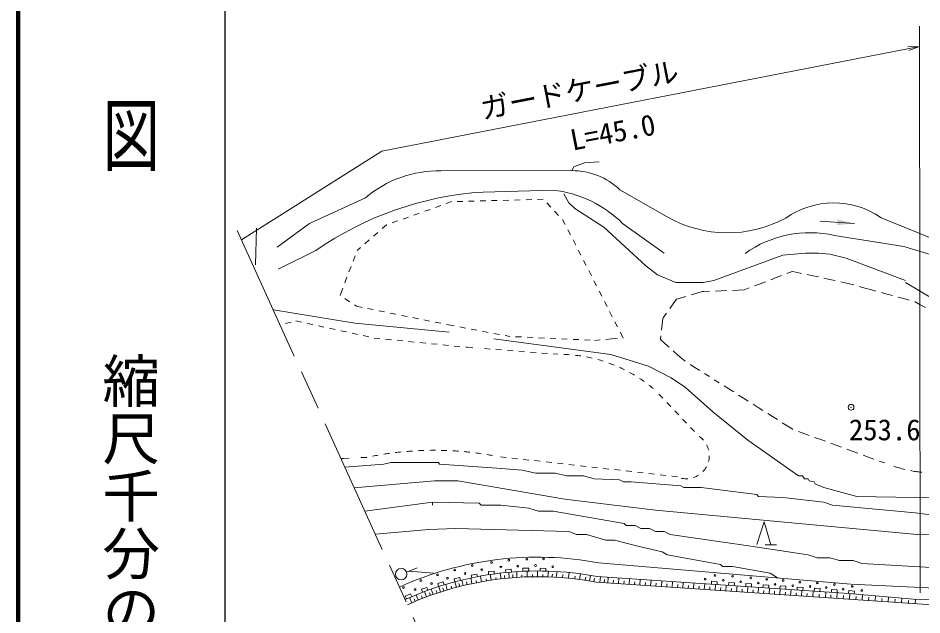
# Model space of a CAD drawing. Units: millimetres, scale not verified. Extents: x -166251861 to 680000, y 20000 to 153676748.
# Drawn here: x 40000 to 118626, y 268122 to 320088 of the extents above; entities that cross this region are included whole.
import ezdxf
from ezdxf.enums import TextEntityAlignment as Align

# ---------------------------------------------------------------- set-up
doc = ezdxf.new("R2010")
doc.units = ezdxf.units.MM
doc.header["$LTSCALE"] = 1000
doc.header["$PDMODE"] = 32
doc.header["$PDSIZE"] = 500
doc.linetypes.add('CHAIN', pattern=[18.5, 12, -1.5, 3.5, -1.5])
for name, color, linetype, lineweight in [('M-BGD', 7, 'Continuous', 13), ('M-STR-HTXT', 7, 'Continuous', 13), ('M-TTL', 2, 'Continuous', 140), ('M-TTL-BAND', 7, 'Continuous', 25)]:
    doc.layers.add(name, color=color, linetype=linetype, lineweight=lineweight)
doc.styles.add('@ＭＳ ゴシック', font='')
doc.styles.add('ＭＳ ゴシック', font='')
doc.styles.get('@ＭＳ ゴシック').set_extended_font_data('@MS Gothic')
doc.styles.get('ＭＳ ゴシック').set_extended_font_data('MS Gothic')

# ---------------------------------------------------------------- blocks, each defined once
blk = doc.blocks.new('針葉樹林')
at = {"color": 7, "linetype": 'Continuous', "lineweight": 13}
for p, q in [((-0.6, -1), (0, 1)), ((0, 1), (0.6, -1)), ((0.1, -1), (1.1, -1))]:
    blk.add_line(p, q, dxfattribs=at)
blk = doc.blocks.new('filled_arrow')
at = {"color": 0, "linetype": 'Continuous', "lineweight": -2}
blk.add_solid([(7.5, 1.25), (0, 0), (7.5, -1.25)], dxfattribs=at)
blk = doc.blocks.new('open_arrow')
at = {"color": 0, "linetype": 'Continuous', "lineweight": -2}
blk.add_lwpolyline([(7.5, 1.25), (0, 0), (7.5, -1.25)], dxfattribs=at)

msp = doc.modelspace()

# ---------------------------------------------------------------- linework, layer by layer
at = {"layer": 'M-BGD'}
for p, q in [((76780, 306784), (88164, 306804)), ((86556, 305111), (80460, 304941)), ((92358, 305140), (96462, 302782)), ((70215, 304433), (65343, 302215)), ((85185, 304293), (85685, 304306)), ((76313, 303599), (76783, 303767)), ((77254, 303935), (77725, 304104)), ((78188, 304115), (78687, 304128)), ((79187, 304141), (79687, 304153)), ((80187, 304166), (80687, 304179)), ((81187, 304192), (81686, 304204)), ((82186, 304217), (82686, 304230)), ((83186, 304242), (83686, 304255)), ((84186, 304268), (84685, 304281)), ((85985, 303994), (86332, 303633)), ((73487, 302590), (73958, 302758)), ((74429, 302926), (74900, 303095)), ((75371, 303263), (75842, 303431)), ((86678, 303273), (87025, 302912)), ((65343, 302215), (62550, 300145)), ((71681, 301752), (72059, 302080)), ((72059, 302080), (72075, 302086)), ((72546, 302254), (73016, 302422)), ((87372, 302552), (87599, 302107)), ((96208, 299607), (92588, 302215)), ((112761, 302216), (109767, 302394)), ((120168, 300623), (115068, 302708)), ((60732, 301809), (60648, 298591)), ((70926, 301096), (71304, 301424)), ((87826, 301661), (88053, 301216)), ((117040, 300211), (111025, 301164)), ((70171, 300441), (70549, 300769)), ((88280, 300770), (88507, 300325)), ((65902, 299849), (62616, 298239)), ((69495, 299854), (69794, 300113)), ((88734, 299879), (88961, 299434)), ((128411, 296661), (117040, 300211)), ((69141, 298919), (69318, 299386)), ((89188, 298988), (89415, 298543)), ((68786, 297984), (68963, 298451)), ((89643, 298098), (89870, 297652)), ((107339, 298032), (106873, 297852)), ((107661, 297963), (107339, 298032)), ((68431, 297049), (68609, 297516)), ((90097, 297207), (90324, 296761)), ((105940, 297491), (105474, 297310)), ((106406, 297671), (105940, 297491)), ((108150, 297859), (107661, 297963)), ((109128, 297649), (108639, 297754)), ((109616, 297544), (109128, 297649)), ((110594, 297335), (110105, 297440)), ((111083, 297230), (110594, 297335)), ((68077, 296114), (68254, 296581)), ((103609, 296588), (103157, 296413)), ((104541, 296949), (104075, 296769)), ((105008, 297130), (104541, 296949)), ((112061, 297021), (111572, 297125)), ((112209, 296980), (112061, 297021)), ((112691, 296849), (112209, 296980)), ((113656, 296586), (113173, 296717)), ((114138, 296454), (113656, 296586)), ((114621, 296323), (114138, 296454)), ((68011, 295941), (68077, 296114)), ((68843, 295387), (68427, 295664)), ((90551, 296316), (90778, 295870)), ((97600, 295699), (97288, 295604)), ((98078, 295844), (97600, 295699)), ((99035, 296134), (98557, 295989)), ((99514, 296279), (99035, 296134)), ((99659, 296284), (99514, 296279)), ((100159, 296302), (99659, 296284)), ((101158, 296339), (100658, 296321)), ((101658, 296358), (101158, 296339)), ((102657, 296395), (102157, 296376)), ((103157, 296413), (102657, 296395)), ((115585, 296059), (115103, 296191)), ((116068, 295928), (115585, 296059)), ((117032, 295665), (116550, 295796)), ((117515, 295533), (117032, 295665)), ((69428, 294997), (69259, 295109)), ((69918, 294898), (69428, 294997)), ((91005, 295425), (91232, 294979)), ((96996, 295198), (96704, 294792)), ((97288, 295604), (96996, 295198)), ((118050, 295372), (117997, 295402)), ((118486, 295128), (118050, 295372)), ((118923, 294884), (118486, 295128)), ((70898, 294700), (70408, 294799)), ((71879, 294503), (71388, 294601)), ((72859, 294305), (72369, 294404)), ((73839, 294107), (73349, 294206)), ((91459, 294534), (91686, 294088)), ((96411, 294387), (96119, 293981)), ((63761, 293622), (63274, 293509)), ((64655, 293609), (64166, 293715)), ((65632, 293396), (65143, 293502)), ((66609, 293183), (66120, 293289)), ((74819, 293909), (74329, 294008)), ((75800, 293712), (75309, 293811)), ((76780, 293514), (76290, 293613)), ((77455, 293378), (77270, 293415)), ((77947, 293285), (77455, 293378)), ((91913, 293643), (92141, 293198)), ((96018, 293421), (95963, 292924)), ((96074, 293918), (96018, 293421)), ((96119, 293981), (96074, 293918)), ((67586, 292970), (67098, 293077)), ((68563, 292757), (68075, 292864)), ((69540, 292545), (69052, 292651)), ((78929, 293098), (78438, 293191)), ((79911, 292912), (79420, 293005)), ((80894, 292725), (80403, 292818)), ((81876, 292538), (81385, 292632)), ((92368, 292752), (92595, 292307)), ((70517, 292332), (70029, 292438)), ((71477, 292181), (70979, 292231)), ((72472, 292082), (71974, 292132)), ((73467, 291982), (72970, 292032)), ((74462, 291883), (73965, 291933)), ((75457, 291783), (74960, 291833)), ((76452, 291684), (75955, 291734)), ((82784, 292366), (82368, 292445)), ((83783, 292320), (83284, 292343)), ((84782, 292274), (84283, 292297)), ((85781, 292229), (85282, 292251)), ((86780, 292183), (86281, 292206)), ((87779, 292137), (87280, 292160)), ((88778, 292091), (88279, 292114)), ((89777, 292045), (89278, 292068)), ((90636, 292069), (90137, 292029)), ((91632, 292150), (91134, 292110)), ((92131, 292190), (91632, 292150)), ((92595, 292307), (92633, 292231)), ((92633, 292231), (92629, 292231)), ((95908, 292427), (95871, 292096)), ((95871, 292096), (96247, 291767)), ((96247, 291767), (96624, 291438)), ((77447, 291584), (76950, 291634)), ((78442, 291485), (77945, 291535)), ((79074, 291422), (78940, 291435)), ((79573, 291383), (79074, 291422)), ((81068, 291268), (80570, 291307)), ((82065, 291192), (81567, 291230)), ((83063, 291115), (82564, 291153)), ((84060, 291038), (83561, 291076)), ((85057, 290961), (84558, 291000)), ((86054, 290885), (85555, 290923)), ((97000, 291108), (97376, 290779)), ((86967, 290814), (86552, 290846)), ((97376, 290779), (97753, 290450)), ((97753, 290450), (98030, 290207)), ((98452, 289940), (98875, 289672)), ((98875, 289672), (99297, 289405)), ((99720, 289138), (100142, 288870)), ((100565, 288603), (100987, 288335)), ((101409, 288068), (101832, 287800)), ((101832, 287800), (102254, 287533)), ((96088, 286986), (95743, 287349)), ((102677, 287265), (103099, 286998)), ((103099, 286998), (103522, 286730)), ((96776, 286261), (96432, 286624)), ((103944, 286463), (104367, 286196)), ((97465, 285536), (97121, 285899)), ((104367, 286196), (104789, 285928)), ((105212, 285661), (105634, 285393)), ((98154, 284811), (97810, 285174)), ((105634, 285393), (106056, 285126)), ((106479, 284858), (106901, 284591)), ((98843, 284086), (98498, 284449)), ((106901, 284591), (107324, 284323)), ((107324, 284323), (107406, 284271)), ((107876, 284099), (108346, 283928)), ((108346, 283928), (108815, 283756)), ((109285, 283584), (109754, 283412)), ((109754, 283412), (110224, 283240)), ((110693, 283069), (111163, 282897)), ((111163, 282897), (111632, 282725)), ((112102, 282553), (112572, 282381)), ((112572, 282381), (113041, 282210)), ((68307, 281748), (68086, 281737)), ((68807, 281771), (68307, 281748)), ((70305, 281843), (69805, 281819)), ((82449, 281834), (81953, 281890)), ((83443, 281722), (82946, 281778)), ((84437, 281610), (83940, 281666)), ((85431, 281498), (84934, 281554)), ((113511, 282038), (113980, 281866)), ((113980, 281866), (114450, 281694)), ((114919, 281522), (115389, 281351)), ((86424, 281387), (85927, 281442)), ((87418, 281275), (86921, 281331)), ((88412, 281163), (87915, 281219)), ((89405, 281051), (88909, 281107)), ((90399, 280939), (89902, 280995)), ((91393, 280827), (90896, 280883)), ((92387, 280715), (91890, 280771)), ((93380, 280604), (92883, 280660)), ((94374, 280492), (93877, 280548)), ((95368, 280380), (94871, 280436)), ((96362, 280268), (95865, 280324)), ((97355, 280156), (96858, 280212)), ((76226, 279795), (69240, 279199)), ((76057, 277933), (70164, 277164)), ((76057, 277933), (76057, 277679)), ((118221, 275139), (128381, 274969)), ((73785, 271857), (74718, 272217)), ((82900, 272097), (82403, 272061)), ((82421, 271812), (82403, 272061)), ((82917, 271857), (82900, 272097)), ((83912, 271920), (83921, 272197)), ((84419, 272181), (83921, 272197)), ((84411, 271939), (84419, 272181)), ((85410, 271949), (85418, 272195)), ((85916, 272179), (85418, 272195)), ((85909, 271940), (85916, 272179)), ((112455, 270797), (90519, 272658)), ((73980, 271932), (76142, 271752)), ((78430, 271387), (77945, 271273)), ((78007, 271010), (77945, 271273)), ((78490, 271134), (78430, 271387)), ((79473, 270847), (79396, 271342)), ((79908, 271676), (79419, 271579)), ((79463, 271356), (79419, 271579)), ((79951, 271454), (79908, 271676)), ((80312, 271012), (80235, 271506)), ((80734, 271085), (80707, 271261)), ((81410, 271943), (80913, 271907)), ((80934, 271623), (80913, 271907)), ((81158, 271152), (81081, 271646)), ((81428, 271695), (81410, 271943)), ((81583, 271211), (81555, 271394)), ((82010, 271265), (81934, 271759)), ((82353, 271303), (82314, 271553)), ((82710, 271337), (82704, 271839)), ((83051, 271366), (83048, 271632)), ((83383, 271390), (83377, 271891)), ((83836, 271416), (83833, 271621)), ((84288, 271435), (84282, 271935)), ((84738, 271446), (84736, 271631)), ((85189, 271450), (85183, 271950)), ((85638, 271446), (85635, 271640)), ((86078, 271435), (86140, 271934)), ((86446, 271421), (86476, 271664)), ((86821, 271401), (86883, 271898)), ((87354, 271364), (87387, 271635)), ((87885, 271317), (87947, 271813)), ((88423, 271258), (88454, 271510)), ((88831, 271207), (88918, 271700)), ((89328, 271136), (89379, 271422)), ((89708, 271075), (89796, 271567)), ((90082, 271010), (90135, 271313)), ((112262, 269999), (90367, 271465)), ((90619, 270947), (90653, 271446)), ((91306, 270901), (91341, 271400)), ((92235, 270838), (92270, 271338)), ((93165, 270775), (93200, 271276)), ((105436, 271752), (106055, 271340)), ((75562, 270518), (75088, 270363)), ((75644, 270267), (75562, 270518)), ((76985, 271008), (76506, 270870)), ((76587, 270591), (76506, 270870)), ((76735, 270113), (76596, 270594)), ((77062, 270740), (76985, 271008)), ((77339, 270301), (77200, 270782)), ((77732, 270416), (77672, 270622)), ((78127, 270524), (77988, 271005)), ((78414, 270599), (78343, 270845)), ((78730, 270678), (78591, 271158)), ((79056, 270755), (79018, 270995)), ((79892, 270933), (79861, 271128)), ((128314, 268396), (90304, 270968)), ((90987, 270922), (91005, 271194)), ((91771, 270869), (91790, 271141)), ((92700, 270806), (92719, 271077)), ((93631, 270743), (93649, 271013)), ((94096, 270712), (94130, 271213)), ((94561, 270680), (94580, 270950)), ((95027, 270649), (95062, 271151)), ((95493, 270617), (95512, 270886)), ((95959, 270586), (95994, 271089)), ((96426, 270554), (96444, 270822)), ((96892, 270523), (96927, 271026)), ((97359, 270491), (97378, 270758)), ((97826, 270459), (97861, 270964)), ((98293, 270428), (98312, 270694)), ((98761, 270396), (98795, 270901)), ((99228, 270364), (99247, 270630)), ((99696, 270333), (99731, 270838)), ((100164, 270301), (100182, 270565)), ((100312, 270799), (100328, 271049)), ((100826, 271016), (100328, 271049)), ((100632, 270269), (100667, 270776)), ((100809, 270766), (100826, 271016)), ((101100, 270238), (101119, 270501)), ((101569, 270206), (101604, 270713)), ((101803, 270700), (101820, 270949)), ((102317, 270916), (101820, 270949)), ((102300, 270666), (102317, 270916)), ((102507, 270143), (102542, 270650)), ((103295, 270600), (103312, 270849)), ((103809, 270816), (103312, 270849)), ((103445, 270079), (103480, 270587)), ((103792, 270566), (103809, 270816)), ((104385, 270016), (104420, 270524)), ((104786, 270500), (104803, 270749)), ((105300, 270716), (104803, 270749)), ((105284, 270467), (105300, 270716)), ((106278, 270400), (106295, 270649)), ((106792, 270616), (106295, 270649)), ((106775, 270367), (106792, 270616)), ((107770, 270300), (107786, 270550)), ((108284, 270516), (107786, 270550)), ((108267, 270267), (108284, 270516)), ((112455, 270797), (121793, 270352)), ((74145, 269961), (73687, 269765)), ((73793, 269517), (73687, 269765)), ((74250, 269716), (74145, 269961)), ((74808, 269408), (74628, 269874)), ((75174, 269554), (75087, 269778)), ((75177, 270092), (75088, 270363)), ((75541, 269695), (75361, 270162)), ((75868, 269816), (75779, 270046)), ((76118, 269905), (75938, 270372)), ((76445, 270017), (76374, 270264)), ((77025, 270205), (76954, 270452)), ((102038, 270174), (102056, 270437)), ((102976, 270111), (102994, 270373)), ((103915, 270047), (103933, 270308)), ((104855, 269984), (104872, 270244)), ((105325, 269952), (105360, 270461)), ((105795, 269920), (105813, 270179)), ((106266, 269888), (106301, 270398)), ((106736, 269856), (106754, 270115)), ((107207, 269825), (107243, 270335)), ((107678, 269793), (107696, 270050)), ((108150, 269761), (108185, 270272)), ((108621, 269729), (108639, 269986)), ((109126, 269695), (109162, 270207)), ((109261, 270200), (109278, 270450)), ((109775, 270416), (109278, 270450)), ((109677, 269657), (109695, 269937)), ((109759, 270167), (109775, 270416)), ((110229, 269620), (110264, 270133)), ((110695, 269589), (110713, 269867)), ((110753, 270100), (110770, 270350)), ((111267, 270317), (110770, 270350)), ((111231, 269552), (111266, 270066)), ((111250, 270067), (111267, 270317)), ((111776, 269515), (111795, 269803)), ((112245, 270000), (112261, 270250)), ((112282, 270249), (112261, 270250)), ((112262, 269999), (117861, 269498)), ((112763, 270205), (112282, 270249)), ((112322, 269478), (112356, 269991)), ((112741, 269956), (112763, 270205)), ((112875, 269441), (112895, 269738)), ((113429, 269403), (113462, 269892)), ((114554, 269327), (114585, 269791)), ((115697, 269250), (115727, 269689)), ((74242, 269168), (74062, 269635)), ((74535, 269294), (74443, 269535)), ((113992, 269376), (114012, 269672)), ((115125, 269289), (115146, 269551)), ((116278, 269211), (116299, 269482)), ((116859, 269171), (116887, 269586)), ((117449, 269144), (117463, 269382)), ((117861, 269498), (125749, 269367)), ((118039, 269091), (118066, 269495))]:
    msp.add_line(p, q, dxfattribs=at)
at = {"layer": 'M-BGD', "linetype": 'CHAIN'}
msp.add_line((59063, 301590), (75324, 265812), dxfattribs=at)
at = {"layer": 'M-BGD'}
for points in [[(90535, 307566), (89265, 307481), (88334, 307143), (88164, 306804)], [(87487, 304772), (87910, 304010), (88418, 303502), (90958, 301893), (94599, 298507), (95615, 297745), (97224, 297067), (99594, 297067), (100526, 297237), (106537, 299438), (108484, 299607), (109670, 299607), (110601, 299523), (112040, 299184), (117205, 297237)], [(117205, 297067), (119491, 295713), (127365, 289701)], [(62205, 294676), (69284, 293511), (77496, 292749)], [(81391, 292157), (91551, 290802), (94853, 289786), (96800, 288770), (98070, 287923), (100441, 285807), (103489, 283351), (107892, 280219), (108230, 280219), (108400, 279965), (108738, 279965), (108823, 279795), (109246, 279711), (109331, 279541), (110093, 279203), (112972, 278441), (118052, 278356)], [(68433, 280974), (71824, 281235), (72416, 281404), (76565, 281404), (76650, 281235), (81645, 280896), (83846, 280727), (85032, 280473), (86725, 280473), (87741, 280219), (89180, 280219), (90112, 279965), (92313, 279880), (92652, 279711), (93329, 279711)], [(76226, 279795), (78258, 279795), (87572, 278187), (95446, 277255), (118221, 275139)], [(93329, 279711), (97647, 279372), (97901, 279203), (99425, 279203), (104251, 278610), (104420, 278441), (106537, 278356), (110093, 277933), (110855, 277679), (118052, 277001)], [(128720, 279203), (128042, 278949), (126095, 278864), (125841, 278695), (124486, 278695), (123555, 278441), (118052, 278356)], [(76057, 277933), (80121, 277848), (80290, 277679), (81984, 277679), (84439, 277425), (85286, 277171), (86556, 277171), (92736, 276070), (92906, 275901), (93668, 275901), (94176, 275647), (94938, 275647), (95446, 275393), (96208, 275393), (96716, 275139), (103743, 274123), (108738, 273361), (109500, 273107), (110601, 273107), (111448, 272853), (112633, 272853), (113395, 272599), (120930, 272175), (128381, 272345)], [(118052, 277001), (120761, 276663), (128550, 276663)], [(71081, 275148), (75718, 275562), (78089, 275647), (87910, 275393), (88588, 275139), (89434, 275139), (91128, 274631), (91890, 274631), (93922, 274123), (96038, 273615), (96462, 273361), (101118, 272514), (101288, 272345), (102134, 272345), (105436, 271752)]]:
    msp.add_lwpolyline(points, dxfattribs=at)
for centre, radius in [((82683, 272887), 75), ((84257, 272986), 75), ((85713, 272999), 75), ((73319, 271677), 500), ((77980, 272033), 75), ((79514, 272424), 75), ((80328, 272066), 75), ((81188, 272695), 75), ((81995, 272298), 75), ((83470, 272364), 75), ((85011, 272424), 75), ((86506, 272318), 75), ((76491, 271623), 75), ((77351, 271319), 75), ((78879, 271729), 75), ((99776, 271233), 75), ((100623, 271564), 75), ((102157, 271484), 75), ((103732, 271352), 75), ((105121, 271220), 75), ((73521, 270505), 75), ((75036, 271114), 75), ((75969, 270856), 75), ((101350, 271140), 75), ((102859, 271008), 75), ((104393, 270902), 75), ((105848, 270783), 75), ((106563, 271127), 75), ((107383, 270664), 75), ((108005, 270982), 75), ((108891, 270598), 75), ((109526, 270902), 75), ((110307, 270505), 75), ((111008, 270770), 75), ((112569, 270611), 75), ((74540, 270333), 75), ((111775, 270373), 75), ((113390, 270254), 75)]:
    msp.add_circle(centre, radius, dxfattribs=at)
for centre, radius, start, end in [((76593, 296961), 9825, 88.91043, 130.48268), ((88156, 300666), 6138, 46.7993, 89.92607), ((85340, 294846), 10336, 45.47602, 83.24776), ((82325, 276255), 28747, 93.71964, 124.83971), ((110950, 296803), 7199, 55.1118, 125.34292), ((101720, 312018), 10628, 240.34596, 298.46822), ((108904, 291538), 9857, 77.57041, 125.09594), ((87031, 277980), 12835, 85.82124, 88.0533), ((87031, 277980), 12835, 81.35712, 83.58918), ((87031, 277980), 12835, 76.893, 79.12506), ((87031, 277980), 12835, 72.42888, 74.66094), ((87031, 277980), 12835, 67.96476, 70.19682), ((87031, 277980), 12835, 63.50064, 65.7327), ((87031, 277980), 12835, 59.03652, 61.26858), ((87031, 277980), 12835, 54.5724, 56.80446), ((87031, 277980), 12835, 50.10828, 52.34034), ((98116, 281993), 2016, 41.77301, 55.98059), ((76204, 253752), 28703, 95.78091, 96.77898), ((76204, 253752), 28703, 93.78475, 94.78283), ((76204, 253752), 28703, 91.7886, 92.78668), ((76204, 253752), 28703, 89.79245, 90.79052), ((76204, 253752), 28703, 87.7963, 88.79437), ((76204, 253752), 28703, 85.80014, 86.79822), ((76204, 253752), 28703, 83.80399, 84.80207), ((98116, 281993), 2016, 13.35785, 27.56543), ((76204, 253752), 28703, 101.76936, 101.86045), ((76204, 253752), 28703, 99.77321, 100.77129), ((76204, 253752), 28703, 97.77706, 98.77513), ((76204, 253752), 28703, 81.80784, 82.80591), ((76204, 253752), 28703, 79.81168, 80.80976), ((98116, 281993), 2016, 344.94269, 359.15027), ((98116, 281993), 2016, 316.52753, 330.73511), ((119856, 292146), 11674, 251.61948, 254.07351), ((119856, 292146), 11674, 254.07351, 256.52755), ((98116, 281993), 2016, 257.87858, 259.69721), ((98116, 281993), 2016, 259.69721, 273.90479), ((98116, 281993), 2016, 288.11237, 302.31995), ((119856, 292146), 11674, 258.98159, 261.43563), ((119856, 292146), 11674, 261.43563, 263.88966), ((85190, 244040), 29110, 79.45204, 114.38836), ((85190, 244040), 27910, 79.30898, 114.38604), ((85190, 244040), 27410, 79.24699, 114.38501)]:
    msp.add_arc(centre, radius, start, end, dxfattribs=at)
msp.add_point((112460, 286199), dxfattribs=at)
at = {"layer": 'M-STR-HTXT'}
msp.add_line((118484, 270061), (118421, 319372), dxfattribs=at)
msp.add_lwpolyline([(118423, 317604), (71654, 308497), (59437, 300767)], dxfattribs=at)
at = {"layer": 'M-TTL'}
msp.add_line((40000, 380000), (40000, 20000), dxfattribs=at)
at = {"layer": 'M-TTL-BAND'}
msp.add_line((58000, 370000), (58000, 20000), dxfattribs=at)

# ---------------------------------------------------------------- block references
at = {"layer": 'M-BGD'}
for name, p, xscale, yscale, rotation in [('filled_arrow', (112761, 302216), 200, 200, 176.6), ('針葉樹林', (104890, 275235), 1000, 1000, 359.23206)]:
    msp.add_blockref(name, p, dxfattribs=dict(at, xscale=xscale, yscale=yscale, rotation=rotation))
at = {"layer": 'M-STR-HTXT', "xscale": 133, "yscale": 133, "rotation": 191}
msp.add_blockref('open_arrow', (118423, 317604), dxfattribs=at)

# ---------------------------------------------------------------- texts
at = {"layer": 'M-BGD', "style": 'ＭＳ ゴシック'}
msp.add_text('253.6', height=1833, dxfattribs=at).set_placement((112274, 284243), align=Align.MIDDLE_LEFT)
at = {"layer": 'M-STR-HTXT', "style": 'ＭＳ ゴシック'}
for s, p in [('ガードケーブル', (80520, 310732)), ('L=45.0', (88340, 308002))]:
    msp.add_text(s, height=1833, rotation=10.995, dxfattribs=at).set_placement(p, align=Align.BOTTOM_LEFT)
at = {"layer": 'M-TTL-BAND', "style": '@ＭＳ ゴシック', "width": 1.4}
msp.add_text('平  面  図', height=3666, rotation=270, dxfattribs=at).set_placement((49777, 306475), align=Align.MIDDLE_RIGHT)
at = {"layer": 'M-TTL-BAND', "style": '@ＭＳ ゴシック'}
msp.add_text('縮尺千分の一', height=3666, rotation=270, dxfattribs=at).set_placement((49777, 261030), align=Align.MIDDLE_RIGHT)

doc.saveas('drawing.dxf')
